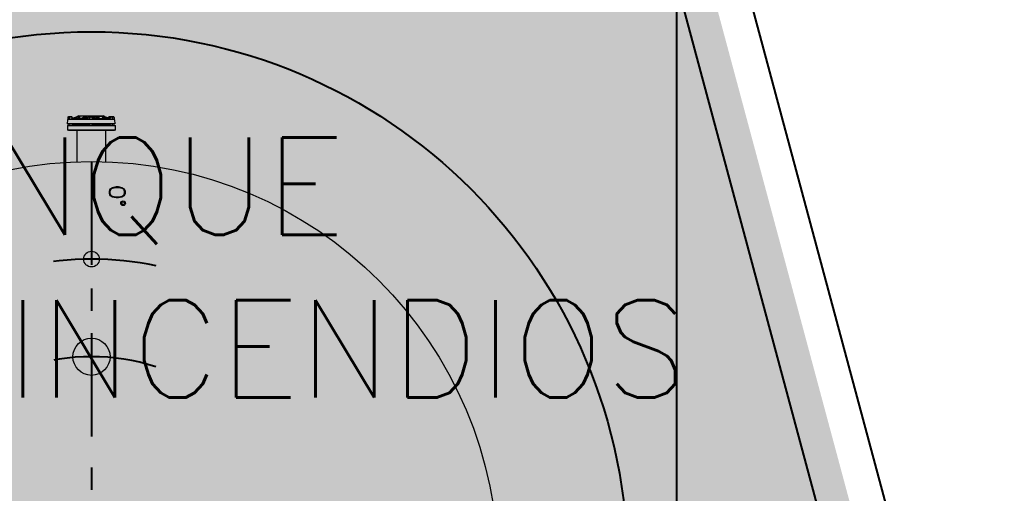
# Model space of a CAD drawing. Header units: millimetres. Extents: x 28 to 201, y 462 to 575.
# Drawn here: x 121.541 to 124.548, y 563.878 to 565.335 of the extents above; entities that cross this region are included whole.
import ezdxf

# ---------------------------------------------------------------- set-up
doc = ezdxf.new("R2010")
doc.units = ezdxf.units.MM
doc.linetypes.add('DASHDOT', pattern=[25.4, 12.7, -6.35, 0, -6.35])
for name, color, linetype in [('1- 3', 3, 'Continuous'), ('1- muro de carga', 5, 'Continuous'), ('8 hatch 2', 104, 'Continuous'), ('ejes', 140, 'DASHDOT'), ('LINEA LIMITE DE ZONIFICACION', 2, 'Continuous')]:
    doc.layers.add(name, color=color, linetype=linetype)
doc.layers.add('3', color=3, linetype='Continuous', lineweight=30)
doc.styles.add('TEXTOS', font='romans.shx')

# ---------------------------------------------------------------- blocks, each defined once
blk = doc.blocks.new('tanke')
at = {"layer": '3', "lineweight": 20}
for points in [[(-1.158, 0.1042), (-1.1652, 0.1018), (-1.1697, 0.0945), (-1.1721, 0.0828), (-1.1721, 0.0756), (-1.1697, 0.0634), (-1.1652, 0.0566), (-1.158, 0.0542), (-1.1531, 0.0542), (-1.1458, 0.0566), (-1.1414, 0.0634), (-1.139, 0.0756), (-1.139, 0.0828), (-1.1414, 0.0945), (-1.1458, 0.1018), (-1.1531, 0.1042), (-1.158, 0.1042)], [(-1.1628, 0.1018), (-1.1672, 0.0945), (-1.1697, 0.0828), (-1.1697, 0.0756), (-1.1672, 0.0634), (-1.1628, 0.0566)], [(-1.1458, 0.0994), (-1.1531, 0.1018), (-1.158, 0.1018), (-1.1652, 0.0994)], [(-1.1483, 0.0566), (-1.1434, 0.0634), (-1.1414, 0.0756), (-1.1414, 0.0828), (-1.1434, 0.0945), (-1.1483, 0.1018)], [(-1.3871, 0.0672), (-1.3867, 0.0685), (-1.3859, 0.0693)], [(-1.3859, 0.0693), (-1.3871, 0.0685)], [(-1.3871, 0.0685), (-1.3871, 0.0672)], [(-1.3867, 0.066), (-1.3871, 0.0668), (-1.3871, 0.0672)], [(-1.3871, 0.0608), (-1.3867, 0.0624), (-1.3863, 0.064), (-1.3859, 0.0652)], [(-1.3871, 0.0608), (-1.3871, 0.0608)], [(-1.3859, 0.0652), (-1.3867, 0.066)], [(-1.3807, 0.0652), (-1.3859, 0.0652)], [(-1.3807, 0.0026), (-1.3807, 0.0685)], [(-1.3657, 0.0721), (-1.3657, -0.0753)], [(-1.3613, 0.0656), (-1.3657, 0.0656)], [(-1.3613, -0.0737), (-1.3613, 0.0733)], [(-1.3463, 0.0733), (-1.3613, 0.0733)], [(-1.3588, 0.0733), (-1.3613, 0.0709)], [(-1.3463, 0.0733), (-1.3463, -0.0737)], [(-1.3463, -0.0709), (-1.3463, 0.0709)], [(-1.3908, -0.0398), (-1.3908, 0.037)], [(-1.3891, 0.0361), (-1.3891, 0.0361), (-1.3891, 0.0353), (-1.3891, 0.0333), (-1.3895, 0.0325)], [(-1.3891, 0.0176), (-1.3891, 0.0176), (-1.3891, 0.0325), (-1.3895, 0.0325), (-1.3891, 0.0333), (-1.3891, 0.0353)], [(-1.3891, 0.0329), (-1.3895, 0.0325)], [(-1.3891, 0.0325), (-1.3895, 0.0325)], [(-1.3891, 0.0325), (-1.3895, 0.0325)], [(-1.3891, 0.039), (-1.3891, 0.0361), (-1.3891, 0.0366)], [(-1.3891, 0.0361), (-1.3891, 0.0361), (-1.3891, 0.0366), (-1.3887, 0.037)], [(-1.3891, 0.0361), (-1.3891, 0.0361)], [(-1.3819, 0.0361), (-1.3863, 0.0337), (-1.3891, 0.0325)], [(-1.3891, 0.0361), (-1.3891, 0.0353)], [(-1.3883, 0.0398), (-1.3839, 0.0523)], [(-1.3871, 0.0543), (-1.3867, 0.0555), (-1.3859, 0.0563)], [(-1.3871, 0.0543), (-1.3871, 0.0535)], [(-1.3871, 0.0535), (-1.3859, 0.0523)], [(-1.3819, 0.0563), (-1.3859, 0.0563)], [(-1.3819, 0.0563), (-1.3859, 0.0563)], [(-1.3819, 0.0563), (-1.3859, 0.0563)], [(-1.3819, 0.0563), (-1.3859, 0.0563)], [(-1.3819, 0.0563), (-1.3859, 0.0563)], [(-1.3835, 0.0523), (-1.3859, 0.0523)], [(-1.3807, 0.0378), (-1.3807, 0.0382), (-1.3811, 0.0386), (-1.3815, 0.0386), (-1.3819, 0.039), (-1.3827, 0.039), (-1.3831, 0.039), (-1.3831, 0.0519)], [(-1.3819, 0.0256), (-1.3819, 0.0361)], [(-1.3657, 0.0559), (-1.3613, 0.0559)], [(-1.3649, 0.0361), (-1.3657, 0.0361)], [(-1.3649, 0.0034), (-1.3649, 0.0519)], [(-1.2498, 0.0438), (-1.3463, 0.0438)], [(-1.1652, 0.059), (-1.158, 0.0566), (-1.1531, 0.0566), (-1.1458, 0.059)], [(-1.3891, 0.0155), (-1.3891, 0.0123), (-1.3895, 0.0099)], [(-1.3895, 0.0099), (-1.3895, 0.0103), (-1.3895, 0.0107)], [(-1.3891, 0.0103), (-1.3895, 0.0099)], [(-1.3891, 0.0176), (-1.3871, 0.0184)], [(-1.3891, 0.0176), (-1.3891, 0.0176)], [(-1.3887, 0.0168), (-1.3891, 0.0168), (-1.3891, 0.0172), (-1.3891, 0.0176)], [(-1.3859, 0.0026), (-1.3867, 0.0038), (-1.3871, 0.0046), (-1.3871, 0.005), (-1.3867, 0.0063), (-1.3859, 0.0071)], [(-1.3859, 0.0071), (-1.3871, 0.0059)], [(-1.3871, 0.0059), (-1.3871, 0.005)], [(-1.3871, 0.005), (-1.3871, -0.0014)], [(-1.3867, -0.0002), (-1.3867, 0.0014), (-1.3859, 0.0026), (-1.3807, 0.0026), (-1.3807, 0.0022)], [(-1.3807, 0.0026), (-1.3859, 0.0026)], [(-1.3807, 0.0026), (-1.3859, 0.0026)], [(-1.3831, 0.0143), (-1.3831, 0.0208)], [(-1.3819, 0.0115), (-1.3815, 0.0115), (-1.3811, 0.0115), (-1.3811, 0.0119), (-1.3807, 0.0119)], [(-1.3819, 0.0071), (-1.3819, 0.0115)], [(-1.3807, 0.0026), (-1.3807, 0.0026)], [(-1.3807, -0.0055), (-1.3807, 0.0022)], [(-1.3613, 0.0034), (-1.3657, 0.0034)], [(-1.3891, -0.0131), (-1.3895, -0.0131)], [(-1.3891, -0.0188), (-1.3891, -0.0151), (-1.3895, -0.0131)], [(-1.3895, -0.0131), (-1.3895, -0.0135), (-1.3895, -0.0139)], [(-1.3891, -0.0208), (-1.3891, -0.0208), (-1.3891, -0.0353), (-1.3895, -0.0353), (-1.3891, -0.0366), (-1.3891, -0.0382)], [(-1.3891, -0.0168), (-1.3891, -0.0168)], [(-1.3887, -0.0196), (-1.3891, -0.0196), (-1.3891, -0.02), (-1.3891, -0.0204)], [(-1.3891, -0.0208), (-1.3871, -0.0212)], [(-1.3871, -0.0014), (-1.3867, -0.0002)], [(-1.3871, -0.0079), (-1.3867, -0.0071), (-1.3859, -0.0059)], [(-1.3871, -0.0079), (-1.3871, -0.0091)], [(-1.3871, -0.0091), (-1.3859, -0.0103)], [(-1.3807, -0.0103), (-1.3859, -0.0103)], [(-1.3831, -0.0176), (-1.3831, -0.0236)], [(-1.3819, -0.0155), (-1.3819, -0.0103)], [(-1.3819, -0.0143), (-1.3815, -0.0143), (-1.3815, -0.0147), (-1.3811, -0.0147), (-1.3807, -0.0147), (-1.3807, -0.0151)], [(-1.3819, -0.0289), (-1.3819, -0.039)], [(-1.3807, -0.0055), (-1.3807, -0.0059)], [(-1.3807, -0.0713), (-1.3807, -0.0059)], [(-1.3657, -0.0067), (-1.3613, -0.0067)], [(-1.3649, -0.0551), (-1.3649, -0.0067)], [(-1.3891, -0.0361), (-1.3895, -0.0353)], [(-1.3891, -0.0353), (-1.3895, -0.0353)], [(-1.3891, -0.0353), (-1.3895, -0.0353)], [(-1.3891, -0.0394), (-1.3891, -0.0394), (-1.3891, -0.0382), (-1.3891, -0.0366), (-1.3895, -0.0353)], [(-1.3819, -0.039), (-1.3863, -0.037), (-1.3891, -0.0353)], [(-1.3891, -0.0394), (-1.3891, -0.0382)], [(-1.3891, -0.039), (-1.3891, -0.039), (-1.3891, -0.0394), (-1.3887, -0.0402)], [(-1.3891, -0.0394), (-1.3891, -0.0394), (-1.3891, -0.0422)], [(-1.3891, -0.0398), (-1.3839, -0.0551)], [(-1.3871, -0.0604), (-1.3863, -0.0596)], [(-1.3819, -0.0596), (-1.3863, -0.0596)], [(-1.3819, -0.0596), (-1.3859, -0.0596)], [(-1.3819, -0.0596), (-1.3859, -0.0596)], [(-1.3835, -0.0551), (-1.3839, -0.0551)], [(-1.3831, -0.0547), (-1.3831, -0.0418), (-1.3827, -0.0418), (-1.3819, -0.0418), (-1.3815, -0.0418), (-1.3811, -0.0414), (-1.3807, -0.0414), (-1.3807, -0.041)], [(-1.3649, -0.0394), (-1.3657, -0.0394)], [(-1.3657, -0.0588), (-1.3613, -0.0588)], [(-1.2498, -0.0442), (-1.3463, -0.0442)], [(-1.3871, -0.0612), (-1.3871, -0.0604)], [(-1.3871, -0.0612), (-1.3867, -0.062), (-1.3863, -0.0628)], [(-1.3863, -0.0628), (-1.3867, -0.064), (-1.3871, -0.0652), (-1.3871, -0.066)], [(-1.3871, -0.0709), (-1.3871, -0.066)], [(-1.3871, -0.0664), (-1.3871, -0.0672), (-1.3867, -0.0685), (-1.3863, -0.0693)], [(-1.3871, -0.0709), (-1.3871, -0.0709), (-1.3867, -0.0701)], [(-1.3871, -0.0717), (-1.3871, -0.0709)], [(-1.3871, -0.0709), (-1.3867, -0.0721), (-1.3863, -0.0729)], [(-1.3863, -0.0729), (-1.3871, -0.0717)], [(-1.3863, -0.0628), (-1.3867, -0.064)], [(-1.3807, -0.0681), (-1.3867, -0.0681)], [(-1.3863, -0.0693), (-1.3867, -0.0701)], [(-1.3863, -0.0725), (-1.3807, -0.0725), (-1.3807, -0.0713)], [(-1.3613, -0.0689), (-1.3657, -0.0689)], [(-1.3613, -0.0737), (-1.3463, -0.0737)]]:
    blk.add_lwpolyline(points, dxfattribs=at)
for points, knots in [([(0, 1.2498), (-0.6905, 1.2498), (-1.2502, 0.6902), (-1.2502, 0), (-1.2502, -0.6902), (-0.6905, -1.2498), (0, -1.2498), (0.6905, -1.2498), (1.2502, -0.6902), (1.2502, 0), (1.2502, 0.6902), (0.6905, 1.2498), (0, 1.2498)], [0, 0, 0, 0, 1, 1, 1, 2, 2, 2, 3, 3, 3, 4, 4, 4, 4]), ([(-1.1147, 0.0972), (-1.1147, 0.1011), (-1.1179, 0.1042), (-1.1218, 0.1042), (-1.1257, 0.1042), (-1.1289, 0.1011), (-1.1289, 0.0972), (-1.1289, 0.0933), (-1.1257, 0.0901), (-1.1218, 0.0901), (-1.1179, 0.0901), (-1.1147, 0.0933), (-1.1147, 0.0972)], [0, 0, 0, 0, 1, 1, 1, 2, 2, 2, 3, 3, 3, 4, 4, 4, 4]), ([(-1.1172, 0.0972), (-1.1172, 0.0997), (-1.1192, 0.1018), (-1.1218, 0.1018), (-1.1244, 0.1018), (-1.1264, 0.0997), (-1.1264, 0.0972), (-1.1264, 0.0946), (-1.1244, 0.0925), (-1.1218, 0.0925), (-1.1192, 0.0925), (-1.1172, 0.0946), (-1.1172, 0.0972)], [0, 0, 0, 0, 1, 1, 1, 2, 2, 2, 3, 3, 3, 4, 4, 4, 4]), ([(-1.3807, 0.0612), (-1.3807, 0.0612), (-1.3831, 0.0535), (-1.3831, 0.0535), (-1.3831, 0.0535), (-1.3807, 0.0612), (-1.3807, 0.0612), (-1.3807, 0.0612), (-1.3831, 0.0535), (-1.3831, 0.0535), (-1.3831, 0.0535), (-1.3883, 0.0382), (-1.3883, 0.0382)], [0, 0, 0, 0, 1, 1, 1, 2, 2, 2, 3, 3, 3, 4, 4, 4, 4]), ([(-1.3859, 0.0693), (-1.3859, 0.0693), (-1.3867, 0.0685), (-1.3867, 0.0685), (-1.3867, 0.0685), (-1.3871, 0.0672), (-1.3871, 0.0672), (-1.3871, 0.0672), (-1.3867, 0.0685), (-1.3867, 0.0685), (-1.3867, 0.0685), (-1.3859, 0.0693), (-1.3859, 0.0693), (-1.3859, 0.0693), (-1.3807, 0.0693), (-1.3807, 0.0693), (-1.3807, 0.0693), (-1.3807, 0.0685), (-1.3807, 0.0685)], [0, 0, 0, 0, 1, 1, 1, 2, 2, 2, 3, 3, 3, 4, 4, 4, 5, 5, 5, 6, 6, 6, 6]), ([(-1.3871, 0.0672), (-1.3871, 0.0672), (-1.3871, 0.0608), (-1.3871, 0.0608), (-1.3871, 0.0608), (-1.3871, 0.0672), (-1.3871, 0.0672), (-1.3871, 0.0672), (-1.3871, 0.0608), (-1.3871, 0.0608), (-1.3871, 0.0608), (-1.3867, 0.0596), (-1.3867, 0.0596), (-1.3867, 0.0596), (-1.3867, 0.058), (-1.3867, 0.058), (-1.3867, 0.058), (-1.3859, 0.0563), (-1.3859, 0.0563), (-1.3859, 0.0563), (-1.3867, 0.058), (-1.3867, 0.058), (-1.3867, 0.058), (-1.3867, 0.0596), (-1.3867, 0.0596), (-1.3867, 0.0596), (-1.3871, 0.0608), (-1.3871, 0.0608)], [0, 0, 0, 0, 1, 1, 1, 2, 2, 2, 3, 3, 3, 4, 4, 4, 5, 5, 5, 6, 6, 6, 7, 7, 7, 8, 8, 8, 9, 9, 9, 9]), ([(-1.3871, 0.0608), (-1.3871, 0.0608), (-1.3871, 0.0543), (-1.3871, 0.0543), (-1.3871, 0.0543), (-1.3871, 0.0608), (-1.3871, 0.0608), (-1.3871, 0.0608), (-1.3871, 0.0543), (-1.3871, 0.0543), (-1.3871, 0.0543), (-1.3871, 0.0539), (-1.3871, 0.0539), (-1.3871, 0.0539), (-1.3867, 0.0531), (-1.3867, 0.0531), (-1.3867, 0.0531), (-1.3859, 0.0523), (-1.3859, 0.0523), (-1.3859, 0.0523), (-1.3867, 0.0531), (-1.3867, 0.0531), (-1.3867, 0.0531), (-1.3871, 0.0539), (-1.3871, 0.0539), (-1.3871, 0.0539), (-1.3871, 0.0543), (-1.3871, 0.0543)], [0, 0, 0, 0, 1, 1, 1, 2, 2, 2, 3, 3, 3, 4, 4, 4, 5, 5, 5, 6, 6, 6, 7, 7, 7, 8, 8, 8, 9, 9, 9, 9]), ([(-1.3807, 0.0685), (-1.3807, 0.0685), (-1.3782, 0.0709), (-1.3782, 0.0709), (-1.3782, 0.0709), (-1.3807, 0.0685), (-1.3807, 0.0685), (-1.3807, 0.0685), (-1.3782, 0.0709), (-1.3782, 0.0709), (-1.3782, 0.0709), (-1.3657, 0.0721), (-1.3657, 0.0721)], [0, 0, 0, 0, 1, 1, 1, 2, 2, 2, 3, 3, 3, 4, 4, 4, 4]), ([(-1.3613, 0.0709), (-1.3613, 0.0709), (-1.3613, -0.0737), (-1.3613, -0.0737), (-1.3613, -0.0737), (-1.3613, 0.0709), (-1.3613, 0.0709)], [0, 0, 0, 0, 1, 1, 1, 2, 2, 2, 2]), ([(-1.3875, 0.0402), (-1.3875, 0.0402), (-1.3891, 0.039), (-1.3891, 0.039), (-1.3891, 0.039), (-1.3908, 0.037), (-1.3908, 0.037), (-1.3908, 0.037), (-1.3891, 0.039), (-1.3891, 0.039), (-1.3891, 0.039), (-1.3908, 0.037), (-1.3908, 0.037)], [0, 0, 0, 0, 1, 1, 1, 2, 2, 2, 3, 3, 3, 4, 4, 4, 4]), ([(-1.3891, 0.0329), (-1.3891, 0.0329), (-1.3895, 0.0325), (-1.3895, 0.0325), (-1.3895, 0.0325), (-1.3891, 0.0329), (-1.3891, 0.0329)], [0, 0, 0, 0, 1, 1, 1, 2, 2, 2, 2]), ([(-1.3807, 0.0576), (-1.3807, 0.0576), (-1.3831, 0.0519), (-1.3831, 0.0519), (-1.3831, 0.0519), (-1.3807, 0.0576), (-1.3807, 0.0576), (-1.3807, 0.0576), (-1.3831, 0.0519), (-1.3831, 0.0519), (-1.3831, 0.0519), (-1.3883, 0.0361), (-1.3883, 0.0361), (-1.3883, 0.0361), (-1.3887, 0.0345), (-1.3887, 0.0345), (-1.3887, 0.0345), (-1.3891, 0.0337), (-1.3891, 0.0337)], [0, 0, 0, 0, 1, 1, 1, 2, 2, 2, 3, 3, 3, 4, 4, 4, 5, 5, 5, 6, 6, 6, 6]), ([(-1.3891, 0.0361), (-1.3891, 0.0361), (-1.3891, 0.0361), (-1.3891, 0.0361), (-1.3891, 0.0361), (-1.3891, 0.0366), (-1.3891, 0.0366), (-1.3891, 0.0366), (-1.3887, 0.037), (-1.3887, 0.037), (-1.3887, 0.037), (-1.3883, 0.0382), (-1.3883, 0.0382), (-1.3883, 0.0382), (-1.3831, 0.0535), (-1.3831, 0.0535), (-1.3831, 0.0535), (-1.3883, 0.0382), (-1.3883, 0.0382), (-1.3883, 0.0382), (-1.3887, 0.037), (-1.3887, 0.037)], [0, 0, 0, 0, 1, 1, 1, 2, 2, 2, 3, 3, 3, 4, 4, 4, 5, 5, 5, 6, 6, 6, 7, 7, 7, 7]), ([(-1.3891, 0.0329), (-1.3891, 0.0329), (-1.3891, 0.0325), (-1.3891, 0.0325), (-1.3891, 0.0325), (-1.3891, 0.0329), (-1.3891, 0.0329), (-1.3891, 0.0329), (-1.3891, 0.0325), (-1.3891, 0.0325)], [0, 0, 0, 0, 1, 1, 1, 2, 2, 2, 3, 3, 3, 3]), ([(-1.3883, 0.0361), (-1.3883, 0.0361), (-1.3831, 0.039), (-1.3831, 0.039), (-1.3831, 0.039), (-1.3819, 0.0361), (-1.3819, 0.0361), (-1.3819, 0.0361), (-1.3831, 0.039), (-1.3831, 0.039), (-1.3831, 0.039), (-1.3819, 0.0361), (-1.3819, 0.0361)], [0, 0, 0, 0, 1, 1, 1, 2, 2, 2, 3, 3, 3, 4, 4, 4, 4]), ([(-1.3859, 0.0563), (-1.3859, 0.0563), (-1.3867, 0.0555), (-1.3867, 0.0555), (-1.3867, 0.0555), (-1.3871, 0.0543), (-1.3871, 0.0543), (-1.3871, 0.0543), (-1.3867, 0.0555), (-1.3867, 0.0555), (-1.3867, 0.0555), (-1.3859, 0.0563), (-1.3859, 0.0563)], [0, 0, 0, 0, 1, 1, 1, 2, 2, 2, 3, 3, 3, 4, 4, 4, 4]), ([(-1.3807, 0.0378), (-1.3807, 0.0378), (-1.3819, 0.0361), (-1.3819, 0.0361), (-1.3819, 0.0361), (-1.3807, 0.0378), (-1.3807, 0.0378), (-1.3807, 0.0378), (-1.3819, 0.0361), (-1.3819, 0.0361)], [0, 0, 0, 0, 1, 1, 1, 2, 2, 2, 3, 3, 3, 3]), ([(-1.3613, 0.0547), (-1.3613, 0.0547), (-1.3637, 0.0519), (-1.3637, 0.0519), (-1.3637, 0.0519), (-1.3613, 0.0547), (-1.3613, 0.0547), (-1.3613, 0.0547), (-1.3637, 0.0519), (-1.3637, 0.0519), (-1.3637, 0.0519), (-1.3649, 0.0519), (-1.3649, 0.0519)], [0, 0, 0, 0, 1, 1, 1, 2, 2, 2, 3, 3, 3, 4, 4, 4, 4]), ([(-0.6498, 0.0571), (-0.6814, 0.0571), (-0.707, 0.0316), (-0.707, 0), (-0.707, -0.0316), (-0.6814, -0.0571), (-0.6498, -0.0571), (-0.6183, -0.0571), (-0.5927, -0.0316), (-0.5927, 0), (-0.5927, 0.0316), (-0.6183, 0.0571), (-0.6498, 0.0571)], [0, 0, 0, 0, 1, 1, 1, 2, 2, 2, 3, 3, 3, 4, 4, 4, 4]), ([(-1.3895, 0.0099), (-1.3895, 0.0099), (-1.3891, 0.0123), (-1.3891, 0.0123), (-1.3891, 0.0123), (-1.3891, 0.0155), (-1.3891, 0.0155), (-1.3891, 0.0155), (-1.3891, 0.0176), (-1.3891, 0.0176), (-1.3891, 0.0176), (-1.3891, 0.0155), (-1.3891, 0.0155)], [0, 0, 0, 0, 1, 1, 1, 2, 2, 2, 3, 3, 3, 4, 4, 4, 4]), ([(-1.3895, 0.0107), (-1.3895, 0.0107), (-1.3895, 0.0103), (-1.3895, 0.0103), (-1.3895, 0.0103), (-1.3895, 0.0099), (-1.3895, 0.0099), (-1.3895, 0.0099), (-1.3895, 0.0103), (-1.3895, 0.0103), (-1.3895, 0.0103), (-1.3895, 0.0107), (-1.3895, 0.0107)], [0, 0, 0, 0, 1, 1, 1, 2, 2, 2, 3, 3, 3, 4, 4, 4, 4]), ([(-1.3891, 0.0176), (-1.3891, 0.0176), (-1.3891, 0.0176), (-1.3891, 0.0176), (-1.3891, 0.0176), (-1.3891, 0.0172), (-1.3891, 0.0172), (-1.3891, 0.0172), (-1.3891, 0.0168), (-1.3891, 0.0168), (-1.3891, 0.0168), (-1.3887, 0.0168), (-1.3887, 0.0168), (-1.3887, 0.0168), (-1.3883, 0.0172), (-1.3883, 0.0172), (-1.3883, 0.0172), (-1.3831, 0.024), (-1.3831, 0.024), (-1.3831, 0.024), (-1.3883, 0.0172), (-1.3883, 0.0172), (-1.3883, 0.0172), (-1.3887, 0.0168), (-1.3887, 0.0168)], [0, 0, 0, 0, 1, 1, 1, 2, 2, 2, 3, 3, 3, 4, 4, 4, 5, 5, 5, 6, 6, 6, 7, 7, 7, 8, 8, 8, 8]), ([(-1.3807, 0.0216), (-1.3807, 0.0216), (-1.3831, 0.0208), (-1.3831, 0.0208), (-1.3831, 0.0208), (-1.3807, 0.0216), (-1.3807, 0.0216), (-1.3807, 0.0216), (-1.3831, 0.0208), (-1.3831, 0.0208), (-1.3831, 0.0208), (-1.3883, 0.0135), (-1.3883, 0.0135), (-1.3883, 0.0135), (-1.3887, 0.0123), (-1.3887, 0.0123), (-1.3887, 0.0123), (-1.3891, 0.0115), (-1.3891, 0.0115)], [0, 0, 0, 0, 1, 1, 1, 2, 2, 2, 3, 3, 3, 4, 4, 4, 5, 5, 5, 6, 6, 6, 6]), ([(-1.3831, 0.0143), (-1.3831, 0.0143), (-1.3819, 0.0115), (-1.3819, 0.0115), (-1.3819, 0.0115), (-1.3831, 0.0143), (-1.3831, 0.0143), (-1.3831, 0.0143), (-1.3819, 0.0115), (-1.3819, 0.0115), (-1.3819, 0.0115), (-1.3863, 0.0107), (-1.3863, 0.0107), (-1.3863, 0.0107), (-1.3891, 0.0103), (-1.3891, 0.0103)], [0, 0, 0, 0, 1, 1, 1, 2, 2, 2, 3, 3, 3, 4, 4, 4, 5, 5, 5, 5]), ([(-1.3891, 0.0107), (-1.3891, 0.0107), (-1.3891, 0.0103), (-1.3891, 0.0103), (-1.3891, 0.0103), (-1.3891, 0.0107), (-1.3891, 0.0107), (-1.3891, 0.0107), (-1.3891, 0.0103), (-1.3891, 0.0103), (-1.3891, 0.0103), (-1.3891, -0.0155), (-1.3891, -0.0155)], [0, 0, 0, 0, 1, 1, 1, 2, 2, 2, 3, 3, 3, 4, 4, 4, 4]), ([(-1.3807, 0.0293), (-1.3807, 0.0293), (-1.3831, 0.024), (-1.3831, 0.024), (-1.3831, 0.024), (-1.3807, 0.0293), (-1.3807, 0.0293), (-1.3807, 0.0293), (-1.3831, 0.024), (-1.3831, 0.024), (-1.3831, 0.024), (-1.3883, 0.0172), (-1.3883, 0.0172)], [0, 0, 0, 0, 1, 1, 1, 2, 2, 2, 3, 3, 3, 4, 4, 4, 4]), ([(-1.3883, 0.0135), (-1.3883, 0.0135), (-1.3831, 0.0143), (-1.3831, 0.0143), (-1.3831, 0.0143), (-1.3807, 0.0119), (-1.3807, 0.0119), (-1.3807, 0.0119), (-1.3831, 0.0143), (-1.3831, 0.0143), (-1.3831, 0.0143), (-1.3807, 0.0119), (-1.3807, 0.0119)], [0, 0, 0, 0, 1, 1, 1, 2, 2, 2, 3, 3, 3, 4, 4, 4, 4]), ([(-1.3807, 0.0071), (-1.3807, 0.0071), (-1.3859, 0.0071), (-1.3859, 0.0071), (-1.3859, 0.0071), (-1.3867, 0.0063), (-1.3867, 0.0063), (-1.3867, 0.0063), (-1.3871, 0.005), (-1.3871, 0.005), (-1.3871, 0.005), (-1.3867, 0.0063), (-1.3867, 0.0063), (-1.3867, 0.0063), (-1.3859, 0.0071), (-1.3859, 0.0071)], [0, 0, 0, 0, 1, 1, 1, 2, 2, 2, 3, 3, 3, 4, 4, 4, 5, 5, 5, 5]), ([(-1.3859, 0.0071), (-1.3859, 0.0071), (-1.3867, 0.0063), (-1.3867, 0.0063), (-1.3867, 0.0063), (-1.3871, 0.005), (-1.3871, 0.005), (-1.3871, 0.005), (-1.3871, 0.0046), (-1.3871, 0.0046), (-1.3871, 0.0046), (-1.3867, 0.0038), (-1.3867, 0.0038), (-1.3867, 0.0038), (-1.3859, 0.0026), (-1.3859, 0.0026), (-1.3859, 0.0026), (-1.3867, 0.0038), (-1.3867, 0.0038), (-1.3867, 0.0038), (-1.3871, 0.0046), (-1.3871, 0.0046), (-1.3871, 0.0046), (-1.3871, 0.005), (-1.3871, 0.005), (-1.3871, 0.005), (-1.3867, 0.0063), (-1.3867, 0.0063), (-1.3867, 0.0063), (-1.3859, 0.0071), (-1.3859, 0.0071)], [0, 0, 0, 0, 1, 1, 1, 2, 2, 2, 3, 3, 3, 4, 4, 4, 5, 5, 5, 6, 6, 6, 7, 7, 7, 8, 8, 8, 9, 9, 9, 10, 10, 10, 10]), ([(-1.3859, -0.0059), (-1.3859, -0.0059), (-1.3863, -0.0046), (-1.3863, -0.0046), (-1.3863, -0.0046), (-1.3867, -0.0034), (-1.3867, -0.0034), (-1.3867, -0.0034), (-1.3871, -0.0018), (-1.3871, -0.0018), (-1.3871, -0.0018), (-1.3871, -0.0014), (-1.3871, -0.0014), (-1.3871, -0.0014), (-1.3867, -0.0002), (-1.3867, -0.0002), (-1.3867, -0.0002), (-1.3867, 0.0014), (-1.3867, 0.0014), (-1.3867, 0.0014), (-1.3859, 0.0026), (-1.3859, 0.0026), (-1.3859, 0.0026), (-1.3807, 0.0026), (-1.3807, 0.0026), (-1.3807, 0.0026), (-1.3859, 0.0026), (-1.3859, 0.0026)], [0, 0, 0, 0, 1, 1, 1, 2, 2, 2, 3, 3, 3, 4, 4, 4, 5, 5, 5, 6, 6, 6, 7, 7, 7, 8, 8, 8, 9, 9, 9, 9]), ([(-0.9499, 0.024), (-0.9632, 0.024), (-0.974, 0.0133), (-0.974, 0), (-0.974, -0.0133), (-0.9632, -0.024), (-0.9499, -0.024), (-0.9366, -0.024), (-0.9259, -0.0133), (-0.9259, 0), (-0.9259, 0.0133), (-0.9366, 0.024), (-0.9499, 0.024)], [0, 0, 0, 0, 1, 1, 1, 2, 2, 2, 3, 3, 3, 4, 4, 4, 4]), ([(-1.3895, -0.0131), (-1.3895, -0.0131), (-1.3891, -0.0151), (-1.3891, -0.0151), (-1.3891, -0.0151), (-1.3891, -0.0188), (-1.3891, -0.0188), (-1.3891, -0.0188), (-1.3891, -0.0208), (-1.3891, -0.0208), (-1.3891, -0.0208), (-1.3891, -0.0204), (-1.3891, -0.0204), (-1.3891, -0.0204), (-1.3891, -0.0208), (-1.3891, -0.0208), (-1.3891, -0.0208), (-1.3891, -0.0188), (-1.3891, -0.0188)], [0, 0, 0, 0, 1, 1, 1, 2, 2, 2, 3, 3, 3, 4, 4, 4, 5, 5, 5, 6, 6, 6, 6]), ([(-1.3895, -0.0139), (-1.3895, -0.0139), (-1.3895, -0.0135), (-1.3895, -0.0135), (-1.3895, -0.0135), (-1.3895, -0.0131), (-1.3895, -0.0131), (-1.3895, -0.0131), (-1.3895, -0.0135), (-1.3895, -0.0135), (-1.3895, -0.0135), (-1.3895, -0.0139), (-1.3895, -0.0139)], [0, 0, 0, 0, 1, 1, 1, 2, 2, 2, 3, 3, 3, 4, 4, 4, 4]), ([(-1.3891, -0.0139), (-1.3891, -0.0139), (-1.3891, -0.0131), (-1.3891, -0.0131), (-1.3891, -0.0131), (-1.3891, -0.0139), (-1.3891, -0.0139), (-1.3891, -0.0139), (-1.3891, -0.0131), (-1.3891, -0.0131)], [0, 0, 0, 0, 1, 1, 1, 2, 2, 2, 3, 3, 3, 3]), ([(-1.3831, -0.0176), (-1.3831, -0.0176), (-1.3819, -0.0143), (-1.3819, -0.0143), (-1.3819, -0.0143), (-1.3831, -0.0176), (-1.3831, -0.0176), (-1.3831, -0.0176), (-1.3819, -0.0143), (-1.3819, -0.0143), (-1.3819, -0.0143), (-1.3863, -0.0135), (-1.3863, -0.0135), (-1.3863, -0.0135), (-1.3891, -0.0131), (-1.3891, -0.0131)], [0, 0, 0, 0, 1, 1, 1, 2, 2, 2, 3, 3, 3, 4, 4, 4, 5, 5, 5, 5]), ([(-1.3807, -0.0248), (-1.3807, -0.0248), (-1.3831, -0.0236), (-1.3831, -0.0236), (-1.3831, -0.0236), (-1.3807, -0.0248), (-1.3807, -0.0248), (-1.3807, -0.0248), (-1.3831, -0.0236), (-1.3831, -0.0236), (-1.3831, -0.0236), (-1.3883, -0.0164), (-1.3883, -0.0164), (-1.3883, -0.0164), (-1.3887, -0.0155), (-1.3887, -0.0155), (-1.3887, -0.0155), (-1.3891, -0.0147), (-1.3891, -0.0147)], [0, 0, 0, 0, 1, 1, 1, 2, 2, 2, 3, 3, 3, 4, 4, 4, 5, 5, 5, 6, 6, 6, 6]), ([(-1.3891, -0.0208), (-1.3891, -0.0208), (-1.3891, -0.0204), (-1.3891, -0.0204), (-1.3891, -0.0204), (-1.3891, -0.02), (-1.3891, -0.02), (-1.3891, -0.02), (-1.3891, -0.0196), (-1.3891, -0.0196), (-1.3891, -0.0196), (-1.3887, -0.0196), (-1.3887, -0.0196), (-1.3887, -0.0196), (-1.3883, -0.02), (-1.3883, -0.02), (-1.3883, -0.02), (-1.3831, -0.0273), (-1.3831, -0.0273), (-1.3831, -0.0273), (-1.3883, -0.02), (-1.3883, -0.02), (-1.3883, -0.02), (-1.3887, -0.0196), (-1.3887, -0.0196)], [0, 0, 0, 0, 1, 1, 1, 2, 2, 2, 3, 3, 3, 4, 4, 4, 5, 5, 5, 6, 6, 6, 7, 7, 7, 8, 8, 8, 8]), ([(-1.3891, -0.0208), (-1.3891, -0.0208), (-1.3891, -0.0204), (-1.3891, -0.0204), (-1.3891, -0.0204), (-1.3891, -0.0208), (-1.3891, -0.0208), (-1.3891, -0.0208), (-1.3891, -0.0204), (-1.3891, -0.0204)], [0, 0, 0, 0, 1, 1, 1, 2, 2, 2, 3, 3, 3, 3]), ([(-1.3883, -0.0164), (-1.3883, -0.0164), (-1.3831, -0.0176), (-1.3831, -0.0176), (-1.3831, -0.0176), (-1.3807, -0.0151), (-1.3807, -0.0151), (-1.3807, -0.0151), (-1.3831, -0.0176), (-1.3831, -0.0176), (-1.3831, -0.0176), (-1.3807, -0.0151), (-1.3807, -0.0151)], [0, 0, 0, 0, 1, 1, 1, 2, 2, 2, 3, 3, 3, 4, 4, 4, 4]), ([(-1.3807, -0.0325), (-1.3807, -0.0325), (-1.3831, -0.0273), (-1.3831, -0.0273), (-1.3831, -0.0273), (-1.3807, -0.0325), (-1.3807, -0.0325), (-1.3807, -0.0325), (-1.3831, -0.0273), (-1.3831, -0.0273), (-1.3831, -0.0273), (-1.3883, -0.02), (-1.3883, -0.02)], [0, 0, 0, 0, 1, 1, 1, 2, 2, 2, 3, 3, 3, 4, 4, 4, 4]), ([(-1.3871, -0.0014), (-1.3871, -0.0014), (-1.3871, -0.0079), (-1.3871, -0.0079), (-1.3871, -0.0079), (-1.3871, -0.0014), (-1.3871, -0.0014), (-1.3871, -0.0014), (-1.3871, -0.0079), (-1.3871, -0.0079), (-1.3871, -0.0079), (-1.3871, -0.0083), (-1.3871, -0.0083), (-1.3871, -0.0083), (-1.3867, -0.0091), (-1.3867, -0.0091), (-1.3867, -0.0091), (-1.3859, -0.0103), (-1.3859, -0.0103), (-1.3859, -0.0103), (-1.3867, -0.0091), (-1.3867, -0.0091), (-1.3867, -0.0091), (-1.3871, -0.0083), (-1.3871, -0.0083), (-1.3871, -0.0083), (-1.3871, -0.0079), (-1.3871, -0.0079)], [0, 0, 0, 0, 1, 1, 1, 2, 2, 2, 3, 3, 3, 4, 4, 4, 5, 5, 5, 6, 6, 6, 7, 7, 7, 8, 8, 8, 9, 9, 9, 9]), ([(-1.3859, -0.0059), (-1.3859, -0.0059), (-1.3867, -0.0071), (-1.3867, -0.0071), (-1.3867, -0.0071), (-1.3871, -0.0079), (-1.3871, -0.0079), (-1.3871, -0.0079), (-1.3867, -0.0071), (-1.3867, -0.0071), (-1.3867, -0.0071), (-1.3859, -0.0059), (-1.3859, -0.0059), (-1.3859, -0.0059), (-1.3807, -0.0059), (-1.3807, -0.0059)], [0, 0, 0, 0, 1, 1, 1, 2, 2, 2, 3, 3, 3, 4, 4, 4, 5, 5, 5, 5]), ([(-1.3908, -0.0398), (-1.3908, -0.0398), (-1.3891, -0.0422), (-1.3891, -0.0422), (-1.3891, -0.0422), (-1.3908, -0.0398), (-1.3908, -0.0398), (-1.3908, -0.0398), (-1.3891, -0.0422), (-1.3891, -0.0422)], [0, 0, 0, 0, 1, 1, 1, 2, 2, 2, 3, 3, 3, 3]), ([(-1.3891, -0.0361), (-1.3891, -0.0361), (-1.3895, -0.0353), (-1.3895, -0.0353), (-1.3895, -0.0353), (-1.3891, -0.0361), (-1.3891, -0.0361)], [0, 0, 0, 0, 1, 1, 1, 2, 2, 2, 2]), ([(-1.3891, -0.0361), (-1.3891, -0.0361), (-1.3891, -0.0353), (-1.3891, -0.0353), (-1.3891, -0.0353), (-1.3891, -0.0361), (-1.3891, -0.0361), (-1.3891, -0.0361), (-1.3891, -0.0353), (-1.3891, -0.0353)], [0, 0, 0, 0, 1, 1, 1, 2, 2, 2, 3, 3, 3, 3]), ([(-1.3891, -0.0366), (-1.3891, -0.0366), (-1.3887, -0.0378), (-1.3887, -0.0378), (-1.3887, -0.0378), (-1.3883, -0.039), (-1.3883, -0.039), (-1.3883, -0.039), (-1.3883, -0.0394), (-1.3883, -0.0394), (-1.3883, -0.0394), (-1.3831, -0.0547), (-1.3831, -0.0547), (-1.3831, -0.0547), (-1.3807, -0.0608), (-1.3807, -0.0608), (-1.3807, -0.0608), (-1.3831, -0.0547), (-1.3831, -0.0547), (-1.3831, -0.0547), (-1.3807, -0.0608), (-1.3807, -0.0608)], [0, 0, 0, 0, 1, 1, 1, 2, 2, 2, 3, 3, 3, 4, 4, 4, 5, 5, 5, 6, 6, 6, 7, 7, 7, 7]), ([(-1.3891, -0.0394), (-1.3891, -0.0394), (-1.3891, -0.039), (-1.3891, -0.039), (-1.3891, -0.039), (-1.3891, -0.0394), (-1.3891, -0.0394), (-1.3891, -0.0394), (-1.3891, -0.039), (-1.3891, -0.039)], [0, 0, 0, 0, 1, 1, 1, 2, 2, 2, 3, 3, 3, 3]), ([(-1.3891, -0.0394), (-1.3891, -0.0394), (-1.3891, -0.039), (-1.3891, -0.039), (-1.3891, -0.039), (-1.3891, -0.0394), (-1.3891, -0.0394), (-1.3891, -0.0394), (-1.3887, -0.0402), (-1.3887, -0.0402), (-1.3887, -0.0402), (-1.3883, -0.0414), (-1.3883, -0.0414), (-1.3883, -0.0414), (-1.3831, -0.0563), (-1.3831, -0.0563), (-1.3831, -0.0563), (-1.3883, -0.0414), (-1.3883, -0.0414), (-1.3883, -0.0414), (-1.3887, -0.0402), (-1.3887, -0.0402)], [0, 0, 0, 0, 1, 1, 1, 2, 2, 2, 3, 3, 3, 4, 4, 4, 5, 5, 5, 6, 6, 6, 7, 7, 7, 7]), ([(-1.3883, -0.0394), (-1.3883, -0.0394), (-1.3831, -0.0418), (-1.3831, -0.0418), (-1.3831, -0.0418), (-1.3819, -0.039), (-1.3819, -0.039), (-1.3819, -0.039), (-1.3831, -0.0418), (-1.3831, -0.0418), (-1.3831, -0.0418), (-1.3819, -0.039), (-1.3819, -0.039)], [0, 0, 0, 0, 1, 1, 1, 2, 2, 2, 3, 3, 3, 4, 4, 4, 4]), ([(-1.3807, -0.0644), (-1.3807, -0.0644), (-1.3831, -0.0563), (-1.3831, -0.0563), (-1.3831, -0.0563), (-1.3807, -0.0644), (-1.3807, -0.0644), (-1.3807, -0.0644), (-1.3831, -0.0563), (-1.3831, -0.0563), (-1.3831, -0.0563), (-1.3883, -0.0414), (-1.3883, -0.0414)], [0, 0, 0, 0, 1, 1, 1, 2, 2, 2, 3, 3, 3, 4, 4, 4, 4]), ([(-1.3871, -0.066), (-1.3871, -0.066), (-1.3871, -0.0612), (-1.3871, -0.0612), (-1.3871, -0.0612), (-1.3871, -0.066), (-1.3871, -0.066), (-1.3871, -0.066), (-1.3871, -0.0612), (-1.3871, -0.0612), (-1.3871, -0.0612), (-1.3871, -0.0608), (-1.3871, -0.0608), (-1.3871, -0.0608), (-1.3867, -0.0604), (-1.3867, -0.0604), (-1.3867, -0.0604), (-1.3863, -0.0596), (-1.3863, -0.0596), (-1.3863, -0.0596), (-1.3867, -0.0604), (-1.3867, -0.0604), (-1.3867, -0.0604), (-1.3871, -0.0608), (-1.3871, -0.0608), (-1.3871, -0.0608), (-1.3871, -0.0612), (-1.3871, -0.0612)], [0, 0, 0, 0, 1, 1, 1, 2, 2, 2, 3, 3, 3, 4, 4, 4, 5, 5, 5, 6, 6, 6, 7, 7, 7, 8, 8, 8, 9, 9, 9, 9]), ([(-1.3859, -0.0596), (-1.3859, -0.0596), (-1.3819, -0.0596), (-1.3819, -0.0596), (-1.3819, -0.0596), (-1.3859, -0.0596), (-1.3859, -0.0596)], [0, 0, 0, 0, 1, 1, 1, 2, 2, 2, 2]), ([(-1.3807, -0.041), (-1.3807, -0.041), (-1.3819, -0.039), (-1.3819, -0.039), (-1.3819, -0.039), (-1.3807, -0.041), (-1.3807, -0.041), (-1.3807, -0.041), (-1.3819, -0.039), (-1.3819, -0.039)], [0, 0, 0, 0, 1, 1, 1, 2, 2, 2, 3, 3, 3, 3]), ([(-1.3613, -0.0576), (-1.3613, -0.0576), (-1.3637, -0.0551), (-1.3637, -0.0551), (-1.3637, -0.0551), (-1.3613, -0.0576), (-1.3613, -0.0576), (-1.3613, -0.0576), (-1.3637, -0.0551), (-1.3637, -0.0551), (-1.3637, -0.0551), (-1.3649, -0.0551), (-1.3649, -0.0551)], [0, 0, 0, 0, 1, 1, 1, 2, 2, 2, 3, 3, 3, 4, 4, 4, 4]), ([(-1.3863, -0.0628), (-1.3863, -0.0628), (-1.3867, -0.062), (-1.3867, -0.062), (-1.3867, -0.062), (-1.3871, -0.0612), (-1.3871, -0.0612), (-1.3871, -0.0612), (-1.3867, -0.062), (-1.3867, -0.062), (-1.3867, -0.062), (-1.3863, -0.0628), (-1.3863, -0.0628)], [0, 0, 0, 0, 1, 1, 1, 2, 2, 2, 3, 3, 3, 4, 4, 4, 4]), ([(-1.3871, -0.066), (-1.3871, -0.066), (-1.3871, -0.0709), (-1.3871, -0.0709), (-1.3871, -0.0709), (-1.3871, -0.066), (-1.3871, -0.066), (-1.3871, -0.066), (-1.3871, -0.0652), (-1.3871, -0.0652)], [0, 0, 0, 0, 1, 1, 1, 2, 2, 2, 3, 3, 3, 3]), ([(-1.3863, -0.0729), (-1.3863, -0.0729), (-1.3867, -0.0721), (-1.3867, -0.0721), (-1.3867, -0.0721), (-1.3871, -0.0709), (-1.3871, -0.0709), (-1.3871, -0.0709), (-1.3867, -0.0721), (-1.3867, -0.0721), (-1.3867, -0.0721), (-1.3863, -0.0729), (-1.3863, -0.0729)], [0, 0, 0, 0, 1, 1, 1, 2, 2, 2, 3, 3, 3, 4, 4, 4, 4]), ([(-1.3807, -0.0713), (-1.3807, -0.0713), (-1.3782, -0.0741), (-1.3782, -0.0741), (-1.3782, -0.0741), (-1.3807, -0.0713), (-1.3807, -0.0713), (-1.3807, -0.0713), (-1.3782, -0.0741), (-1.3782, -0.0741), (-1.3782, -0.0741), (-1.3657, -0.0753), (-1.3657, -0.0753)], [0, 0, 0, 0, 1, 1, 1, 2, 2, 2, 3, 3, 3, 4, 4, 4, 4])]:
    blk.add_open_spline(points, degree=3, knots=knots, dxfattribs=at)
for points in [[(-1.386, 0.0652), (-1.3867, 0.0638), (-1.3871, 0.0623), (-1.3871, 0.0608)], [(-1.3891, 0.0339), (-1.3892, 0.0337), (-1.3892, 0.0335), (-1.3893, 0.0333)], [(-1.3893, 0.0118), (-1.3894, 0.0116), (-1.3894, 0.0114), (-1.3895, 0.0111)], [(-1.386, 0.0031), (-1.3875, 0.0004), (-1.3875, -0.0028), (-1.386, -0.0055)], [(-1.3895, -0.0136), (-1.3894, -0.0138), (-1.3894, -0.014), (-1.3893, -0.0142)], [(-1.3893, -0.0357), (-1.3892, -0.0359), (-1.3892, -0.0361), (-1.3891, -0.0363)], [(-1.3871, -0.066), (-1.3871, -0.0672), (-1.3868, -0.0683), (-1.3863, -0.0693)]]:
    blk.add_open_spline(points, degree=3, dxfattribs=at)
at = {"layer": 'ejes', "ltscale": 0.025}
for points in [[(-1.2498, -0.0002), (-0.9291, -0.0002)], [(-0.8601, -0.0002), (-0.7914, -0.0002)], [(-0.7223, -0.0002), (-0.3782, -0.0002)], [(-0.3096, -0.0002), (-0.2405, -0.0002)]]:
    blk.add_lwpolyline(points, dxfattribs=at)
for points in [[(-0.9291, 0.1989), (-0.9571, 0.0678), (-0.9571, -0.0678), (-0.9291, -0.1989)], [(-0.6193, 0.1976), (-0.6603, 0.0691), (-0.6603, -0.0691), (-0.6193, -0.1976)]]:
    blk.add_open_spline(points, degree=3, dxfattribs=at)
blk = doc.blocks.new('CTOBOM')
at = {"color": 0, "ltscale": 0.075}
blk.add_lwpolyline([(3.5984, -3.5984), (0, -3.5984), (0, 0), (3.5984, 0)], close=True, dxfattribs=at)
blk.add_circle((1.7992, -1.7992), 1.6492, dxfattribs=at)
at = {"color": 0}
blk.add_blockref('tanke', (1.799, -1.7988), dxfattribs=at)
blk = doc.blocks.new('*E60')
at = {"layer": '8 hatch 2', "ltscale": 2, "transparency": 33554483}
h = blk.add_hatch(color=6, dxfattribs=at)
h.dxf.hatch_style = 1
h.paths.add_polyline_path([(79.8405, 79.605), (60.15, 79.605), (60.15, 62.2609), (84.4994, 62.2609)])
at = {"layer": '8 hatch 2', "ltscale": 2, "transparency": 33554687, "const_width": 0.2}
for points in [[(60, 79.605), (79.8405, 79.605), (101.2238, 0), (60, 0)], [(60.15, 62.2609), (84.4994, 62.2609), (79.8405, 79.605), (60.15, 79.605)]]:
    blk.add_lwpolyline(points, close=True, dxfattribs=at)

msp = doc.modelspace()

# ---------------------------------------------------------------- linework, layer by layer
at = {"layer": '1- muro de carga', "lineweight": 25}
for points in [[(33.4856, 565.6448), (123.7209, 565.6448), (145.2059, 485.6448), (33.4856, 485.6448)], [(33.4856, 565.4474), (123.5614, 565.4474), (144.9446, 485.8423), (33.4856, 485.8423)]]:
    msp.add_lwpolyline(points, dxfattribs=at)

# ---------------------------------------------------------------- block references
at = {"color": 1}
msp.add_blockref('*E60', (43.7209, 485.8423), dxfattribs=at)
at = {"layer": '1- 3', "rotation": 270}
msp.add_blockref('CTOBOM', (123.5614, 565.4474), dxfattribs=at)

# ---------------------------------------------------------------- texts
at = {"layer": 'LINEA LIMITE DE ZONIFICACION', "color": 2, "ltscale": 0.01, "insert": (121.7767, 564.5726), "char_height": 0.3, "attachment_point": 5, "style": 'TEXTOS'}
msp.add_mtext('TANQUE\\PCONTRAINCENDIOS', dxfattribs=at)

doc.saveas('drawing.dxf')
